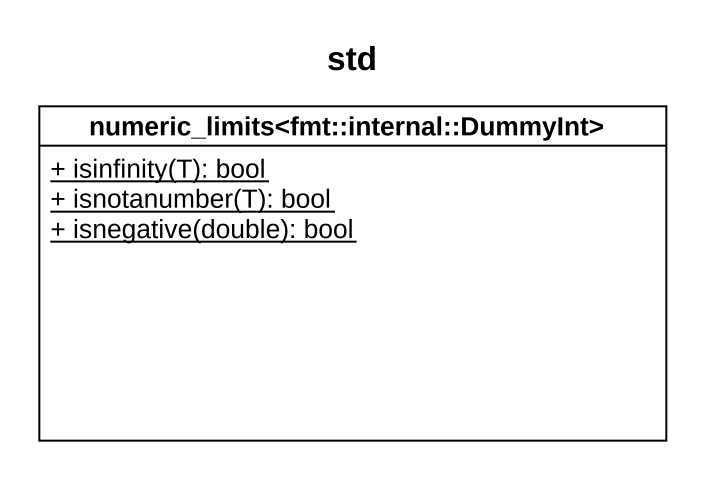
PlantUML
@startuml
title std
hide circle
hide empty members
skinparam classAttributeIconSize 0
class "numeric_limits<fmt::internal::DummyInt>" as numeric_limits_fmt_internal {
  {static} + isinfinity(T): bool
  {static} + isnotanumber(T): bool
  {static} + isnegative(double): bool
}
@enduml
